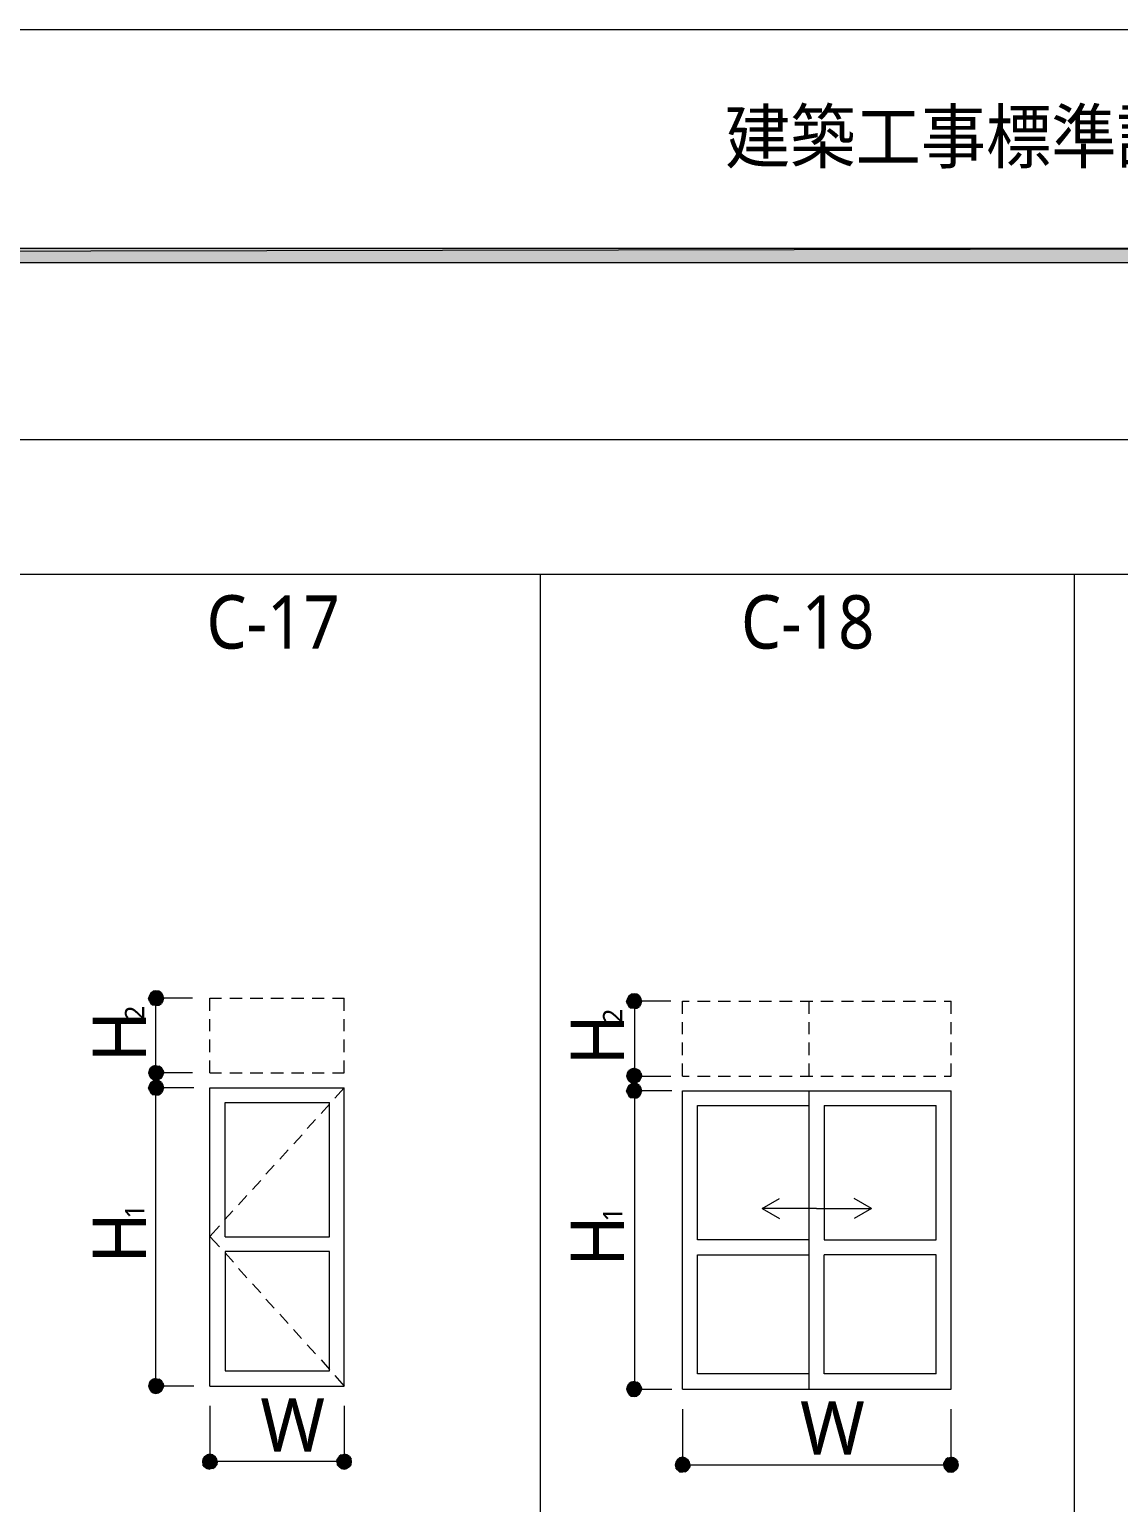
# Model space of a CAD drawing. Header units: millimetres. Extents: x 0 to 420, y 0 to 297.
# Drawn here: x 314.2 to 367.2, y 225.3 to 297 of the extents above; entities that cross this region are included whole.
import ezdxf
from ezdxf.enums import TextEntityAlignment as Align

# ---------------------------------------------------------------- set-up
doc = ezdxf.new("R2010")
doc.units = ezdxf.units.MM
doc.styles.add('kst32b', font='NotoSansJP-Variable.ttf')

msp = doc.modelspace()

# ---------------------------------------------------------------- hatches: boundary and pattern name
h = msp.add_hatch(color=7)
h.paths.add_polyline_path([(394.166, 285.623), (394.166, 286.321), (26.183, 285.623), (394.166, 285.623)])
h.paths.add_polyline_path([(394.166, 286.321), (26.183, 285.623), (26.183, 286.321), (394.166, 286.321)])
h = msp.add_hatch(color=7)
h.paths.add_polyline_path([(319.998, 249.936), (319.955, 249.809), (320.315, 249.809), (319.998, 249.936)])
h.paths.add_polyline_path([(319.955, 249.809), (320.315, 249.809), (319.998, 249.661), (319.955, 249.809)])
h.paths.add_polyline_path([(320.315, 249.809), (319.998, 249.661), (320.061, 249.555), (320.315, 249.809)])
h = msp.add_hatch(color=7)
h.paths.add_polyline_path([(320.315, 250.169), (320.188, 250.148), (320.315, 249.809), (320.315, 250.169)])
h.paths.add_polyline_path([(320.188, 250.148), (320.315, 249.809), (320.061, 250.063), (320.188, 250.148)])
h.paths.add_polyline_path([(320.315, 249.809), (320.061, 250.063), (319.998, 249.936), (320.315, 249.809)])
h = msp.add_hatch(color=7)
h.paths.add_polyline_path([(320.061, 249.555), (320.188, 249.47), (320.315, 249.809), (320.061, 249.555)])
h.paths.add_polyline_path([(320.188, 249.47), (320.315, 249.809), (320.315, 249.449), (320.188, 249.47)])
h.paths.add_polyline_path([(320.315, 249.809), (320.315, 249.449), (320.463, 249.47), (320.315, 249.809)])
for points in [[(320.463, 250.148), (320.315, 250.169), (320.315, 249.809), (320.463, 250.148)], [(343.726, 249.999), (343.598, 250.021), (343.598, 249.661), (343.726, 249.999)], [(320.188, 245.851), (320.315, 245.808), (320.315, 246.168), (320.188, 245.851)], [(343.45, 245.703), (343.598, 245.66), (343.598, 246.02), (343.45, 245.703)], [(320.463, 245.787), (320.315, 245.808), (320.315, 245.449), (320.463, 245.787)], [(343.726, 245.639), (343.598, 245.66), (343.598, 245.3), (343.726, 245.639)], [(320.188, 230.59), (320.315, 230.568), (320.315, 230.928), (320.188, 230.59)], [(343.45, 230.441), (343.598, 230.42), (343.598, 230.78), (343.45, 230.441)], [(322.601, 227.372), (322.58, 227.245), (322.94, 227.245), (322.601, 227.372)], [(329.819, 227.097), (329.84, 227.245), (329.48, 227.245), (329.819, 227.097)], [(345.609, 227.224), (345.588, 227.097), (345.948, 227.097), (345.609, 227.224)], [(359.346, 226.949), (359.368, 227.097), (359.008, 227.097), (359.346, 226.949)]]:
    msp.add_hatch(color=7).paths.add_polyline_path(points)
h = msp.add_hatch(color=7)
h.paths.add_polyline_path([(320.696, 249.809), (320.654, 249.936), (320.315, 249.809), (320.696, 249.809)])
h.paths.add_polyline_path([(320.654, 249.936), (320.315, 249.809), (320.59, 250.063), (320.654, 249.936)])
h.paths.add_polyline_path([(320.315, 249.809), (320.59, 250.063), (320.463, 250.148), (320.315, 249.809)])
h = msp.add_hatch(color=7)
h.paths.add_polyline_path([(320.463, 249.47), (320.59, 249.555), (320.315, 249.809), (320.463, 249.47)])
h.paths.add_polyline_path([(320.59, 249.555), (320.315, 249.809), (320.654, 249.661), (320.59, 249.555)])
h.paths.add_polyline_path([(320.315, 249.809), (320.654, 249.661), (320.696, 249.809), (320.315, 249.809)])
h = msp.add_hatch(color=7)
h.paths.add_polyline_path([(343.26, 249.788), (343.218, 249.661), (343.598, 249.661), (343.26, 249.788)])
h.paths.add_polyline_path([(343.218, 249.661), (343.598, 249.661), (343.26, 249.513), (343.218, 249.661)])
h.paths.add_polyline_path([(343.598, 249.661), (343.26, 249.513), (343.323, 249.407), (343.598, 249.661)])
h = msp.add_hatch(color=7)
h.paths.add_polyline_path([(343.598, 250.021), (343.45, 249.999), (343.598, 249.661), (343.598, 250.021)])
h.paths.add_polyline_path([(343.45, 249.999), (343.598, 249.661), (343.323, 249.915), (343.45, 249.999)])
h.paths.add_polyline_path([(343.598, 249.661), (343.323, 249.915), (343.26, 249.788), (343.598, 249.661)])
h = msp.add_hatch(color=7)
h.paths.add_polyline_path([(343.323, 249.407), (343.45, 249.322), (343.598, 249.661), (343.323, 249.407)])
h.paths.add_polyline_path([(343.45, 249.322), (343.598, 249.661), (343.598, 249.301), (343.45, 249.322)])
h.paths.add_polyline_path([(343.598, 249.661), (343.598, 249.301), (343.726, 249.322), (343.598, 249.661)])
h = msp.add_hatch(color=7)
h.paths.add_polyline_path([(343.958, 249.661), (343.916, 249.788), (343.598, 249.661), (343.958, 249.661)])
h.paths.add_polyline_path([(343.916, 249.788), (343.598, 249.661), (343.853, 249.915), (343.916, 249.788)])
h.paths.add_polyline_path([(343.598, 249.661), (343.853, 249.915), (343.726, 249.999), (343.598, 249.661)])
h = msp.add_hatch(color=7)
h.paths.add_polyline_path([(343.726, 249.322), (343.853, 249.407), (343.598, 249.661), (343.726, 249.322)])
h.paths.add_polyline_path([(343.853, 249.407), (343.598, 249.661), (343.916, 249.513), (343.853, 249.407)])
h.paths.add_polyline_path([(343.598, 249.661), (343.916, 249.513), (343.958, 249.661), (343.598, 249.661)])
h = msp.add_hatch(color=7)
h.paths.add_polyline_path([(320.188, 246.507), (320.061, 246.422), (320.315, 246.168), (320.188, 246.507)])
h.paths.add_polyline_path([(320.061, 246.422), (320.315, 246.168), (319.998, 246.316), (320.061, 246.422)])
h.paths.add_polyline_path([(320.315, 246.168), (319.998, 246.316), (319.955, 246.168), (320.315, 246.168)])
h = msp.add_hatch(color=7)
h.paths.add_polyline_path([(319.955, 246.168), (319.998, 246.041), (320.315, 246.168), (319.955, 246.168)])
h.paths.add_polyline_path([(319.998, 246.041), (320.315, 246.168), (320.061, 245.914), (319.998, 246.041)])
h.paths.add_polyline_path([(320.315, 246.168), (320.061, 245.914), (320.188, 245.851), (320.315, 246.168)])
h = msp.add_hatch(color=7)
h.paths.add_polyline_path([(320.59, 246.422), (320.463, 246.507), (320.315, 246.168), (320.59, 246.422)])
h.paths.add_polyline_path([(320.463, 246.507), (320.315, 246.168), (320.315, 246.528), (320.463, 246.507)])
h.paths.add_polyline_path([(320.315, 246.168), (320.315, 246.528), (320.188, 246.507), (320.315, 246.168)])
h = msp.add_hatch(color=7)
h.paths.add_polyline_path([(320.654, 246.041), (320.696, 246.168), (320.315, 246.168), (320.654, 246.041)])
h.paths.add_polyline_path([(320.696, 246.168), (320.315, 246.168), (320.654, 246.316), (320.696, 246.168)])
h.paths.add_polyline_path([(320.315, 246.168), (320.654, 246.316), (320.59, 246.422), (320.315, 246.168)])
h = msp.add_hatch(color=7)
h.paths.add_polyline_path([(320.315, 245.808), (320.463, 245.851), (320.315, 246.168), (320.315, 245.808)])
h.paths.add_polyline_path([(320.463, 245.851), (320.315, 246.168), (320.59, 245.914), (320.463, 245.851)])
h.paths.add_polyline_path([(320.315, 246.168), (320.59, 245.914), (320.654, 246.041), (320.315, 246.168)])
h = msp.add_hatch(color=7)
h.paths.add_polyline_path([(343.45, 246.359), (343.323, 246.295), (343.598, 246.02), (343.45, 246.359)])
h.paths.add_polyline_path([(343.323, 246.295), (343.598, 246.02), (343.26, 246.168), (343.323, 246.295)])
h.paths.add_polyline_path([(343.598, 246.02), (343.26, 246.168), (343.218, 246.02), (343.598, 246.02)])
h = msp.add_hatch(color=7)
h.paths.add_polyline_path([(343.218, 246.02), (343.26, 245.893), (343.598, 246.02), (343.218, 246.02)])
h.paths.add_polyline_path([(343.26, 245.893), (343.598, 246.02), (343.323, 245.766), (343.26, 245.893)])
h.paths.add_polyline_path([(343.598, 246.02), (343.323, 245.766), (343.45, 245.703), (343.598, 246.02)])
h = msp.add_hatch(color=7)
h.paths.add_polyline_path([(343.853, 246.295), (343.726, 246.359), (343.598, 246.02), (343.853, 246.295)])
h.paths.add_polyline_path([(343.726, 246.359), (343.598, 246.02), (343.598, 246.401), (343.726, 246.359)])
h.paths.add_polyline_path([(343.598, 246.02), (343.598, 246.401), (343.45, 246.359), (343.598, 246.02)])
h = msp.add_hatch(color=7)
h.paths.add_polyline_path([(343.916, 245.893), (343.958, 246.02), (343.598, 246.02), (343.916, 245.893)])
h.paths.add_polyline_path([(343.958, 246.02), (343.598, 246.02), (343.916, 246.168), (343.958, 246.02)])
h.paths.add_polyline_path([(343.598, 246.02), (343.916, 246.168), (343.853, 246.295), (343.598, 246.02)])
h = msp.add_hatch(color=7)
h.paths.add_polyline_path([(343.598, 245.66), (343.726, 245.703), (343.598, 246.02), (343.598, 245.66)])
h.paths.add_polyline_path([(343.726, 245.703), (343.598, 246.02), (343.853, 245.766), (343.726, 245.703)])
h.paths.add_polyline_path([(343.598, 246.02), (343.853, 245.766), (343.916, 245.893), (343.598, 246.02)])
h = msp.add_hatch(color=7)
h.paths.add_polyline_path([(319.998, 245.597), (319.955, 245.449), (320.315, 245.449), (319.998, 245.597)])
h.paths.add_polyline_path([(319.955, 245.449), (320.315, 245.449), (319.998, 245.322), (319.955, 245.449)])
h.paths.add_polyline_path([(320.315, 245.449), (319.998, 245.322), (320.061, 245.195), (320.315, 245.449)])
h = msp.add_hatch(color=7)
h.paths.add_polyline_path([(320.315, 245.808), (320.188, 245.787), (320.315, 245.449), (320.315, 245.808)])
h.paths.add_polyline_path([(320.188, 245.787), (320.315, 245.449), (320.061, 245.703), (320.188, 245.787)])
h.paths.add_polyline_path([(320.315, 245.449), (320.061, 245.703), (319.998, 245.597), (320.315, 245.449)])
h = msp.add_hatch(color=7)
h.paths.add_polyline_path([(320.061, 245.195), (320.188, 245.11), (320.315, 245.449), (320.061, 245.195)])
h.paths.add_polyline_path([(320.188, 245.11), (320.315, 245.449), (320.315, 245.089), (320.188, 245.11)])
h.paths.add_polyline_path([(320.315, 245.449), (320.315, 245.089), (320.463, 245.11), (320.315, 245.449)])
h = msp.add_hatch(color=7)
h.paths.add_polyline_path([(320.696, 245.449), (320.654, 245.597), (320.315, 245.449), (320.696, 245.449)])
h.paths.add_polyline_path([(320.654, 245.597), (320.315, 245.449), (320.59, 245.703), (320.654, 245.597)])
h.paths.add_polyline_path([(320.315, 245.449), (320.59, 245.703), (320.463, 245.787), (320.315, 245.449)])
h = msp.add_hatch(color=7)
h.paths.add_polyline_path([(320.463, 245.11), (320.59, 245.195), (320.315, 245.449), (320.463, 245.11)])
h.paths.add_polyline_path([(320.59, 245.195), (320.315, 245.449), (320.654, 245.322), (320.59, 245.195)])
h.paths.add_polyline_path([(320.315, 245.449), (320.654, 245.322), (320.696, 245.449), (320.315, 245.449)])
h = msp.add_hatch(color=7)
h.paths.add_polyline_path([(343.26, 245.449), (343.218, 245.3), (343.598, 245.3), (343.26, 245.449)])
h.paths.add_polyline_path([(343.218, 245.3), (343.598, 245.3), (343.26, 245.173), (343.218, 245.3)])
h.paths.add_polyline_path([(343.598, 245.3), (343.26, 245.173), (343.323, 245.046), (343.598, 245.3)])
h = msp.add_hatch(color=7)
h.paths.add_polyline_path([(343.598, 245.66), (343.45, 245.639), (343.598, 245.3), (343.598, 245.66)])
h.paths.add_polyline_path([(343.45, 245.639), (343.598, 245.3), (343.323, 245.554), (343.45, 245.639)])
h.paths.add_polyline_path([(343.598, 245.3), (343.323, 245.554), (343.26, 245.449), (343.598, 245.3)])
h = msp.add_hatch(color=7)
h.paths.add_polyline_path([(343.323, 245.046), (343.45, 244.962), (343.598, 245.3), (343.323, 245.046)])
h.paths.add_polyline_path([(343.45, 244.962), (343.598, 245.3), (343.598, 244.941), (343.45, 244.962)])
h.paths.add_polyline_path([(343.598, 245.3), (343.598, 244.941), (343.726, 244.962), (343.598, 245.3)])
h = msp.add_hatch(color=7)
h.paths.add_polyline_path([(343.958, 245.3), (343.916, 245.449), (343.598, 245.3), (343.958, 245.3)])
h.paths.add_polyline_path([(343.916, 245.449), (343.598, 245.3), (343.853, 245.554), (343.916, 245.449)])
h.paths.add_polyline_path([(343.598, 245.3), (343.853, 245.554), (343.726, 245.639), (343.598, 245.3)])
h = msp.add_hatch(color=7)
h.paths.add_polyline_path([(343.726, 244.962), (343.853, 245.046), (343.598, 245.3), (343.726, 244.962)])
h.paths.add_polyline_path([(343.853, 245.046), (343.598, 245.3), (343.916, 245.173), (343.853, 245.046)])
h.paths.add_polyline_path([(343.598, 245.3), (343.916, 245.173), (343.958, 245.3), (343.598, 245.3)])
h = msp.add_hatch(color=7)
h.paths.add_polyline_path([(320.188, 231.267), (320.061, 231.182), (320.315, 230.928), (320.188, 231.267)])
h.paths.add_polyline_path([(320.061, 231.182), (320.315, 230.928), (319.998, 231.076), (320.061, 231.182)])
h.paths.add_polyline_path([(320.315, 230.928), (319.998, 231.076), (319.955, 230.928), (320.315, 230.928)])
h = msp.add_hatch(color=7)
h.paths.add_polyline_path([(319.955, 230.928), (319.998, 230.801), (320.315, 230.928), (319.955, 230.928)])
h.paths.add_polyline_path([(319.998, 230.801), (320.315, 230.928), (320.061, 230.674), (319.998, 230.801)])
h.paths.add_polyline_path([(320.315, 230.928), (320.061, 230.674), (320.188, 230.59), (320.315, 230.928)])
h = msp.add_hatch(color=7)
h.paths.add_polyline_path([(320.59, 231.182), (320.463, 231.267), (320.315, 230.928), (320.59, 231.182)])
h.paths.add_polyline_path([(320.463, 231.267), (320.315, 230.928), (320.315, 231.288), (320.463, 231.267)])
h.paths.add_polyline_path([(320.315, 230.928), (320.315, 231.288), (320.188, 231.267), (320.315, 230.928)])
h = msp.add_hatch(color=7)
h.paths.add_polyline_path([(320.654, 230.801), (320.696, 230.928), (320.315, 230.928), (320.654, 230.801)])
h.paths.add_polyline_path([(320.696, 230.928), (320.315, 230.928), (320.654, 231.076), (320.696, 230.928)])
h.paths.add_polyline_path([(320.315, 230.928), (320.654, 231.076), (320.59, 231.182), (320.315, 230.928)])
h = msp.add_hatch(color=7)
h.paths.add_polyline_path([(320.315, 230.568), (320.463, 230.59), (320.315, 230.928), (320.315, 230.568)])
h.paths.add_polyline_path([(320.463, 230.59), (320.315, 230.928), (320.59, 230.674), (320.463, 230.59)])
h.paths.add_polyline_path([(320.315, 230.928), (320.59, 230.674), (320.654, 230.801), (320.315, 230.928)])
h = msp.add_hatch(color=7)
h.paths.add_polyline_path([(343.45, 231.119), (343.323, 231.034), (343.598, 230.78), (343.45, 231.119)])
h.paths.add_polyline_path([(343.323, 231.034), (343.598, 230.78), (343.26, 230.928), (343.323, 231.034)])
h.paths.add_polyline_path([(343.598, 230.78), (343.26, 230.928), (343.218, 230.78), (343.598, 230.78)])
h = msp.add_hatch(color=7)
h.paths.add_polyline_path([(343.853, 231.034), (343.726, 231.119), (343.598, 230.78), (343.853, 231.034)])
h.paths.add_polyline_path([(343.726, 231.119), (343.598, 230.78), (343.598, 231.14), (343.726, 231.119)])
h.paths.add_polyline_path([(343.598, 230.78), (343.598, 231.14), (343.45, 231.119), (343.598, 230.78)])
h = msp.add_hatch(color=7)
h.paths.add_polyline_path([(343.916, 230.653), (343.958, 230.78), (343.598, 230.78), (343.916, 230.653)])
h.paths.add_polyline_path([(343.958, 230.78), (343.598, 230.78), (343.916, 230.928), (343.958, 230.78)])
h.paths.add_polyline_path([(343.598, 230.78), (343.916, 230.928), (343.853, 231.034), (343.598, 230.78)])
h = msp.add_hatch(color=7)
h.paths.add_polyline_path([(343.218, 230.78), (343.26, 230.653), (343.598, 230.78), (343.218, 230.78)])
h.paths.add_polyline_path([(343.26, 230.653), (343.598, 230.78), (343.323, 230.526), (343.26, 230.653)])
h.paths.add_polyline_path([(343.598, 230.78), (343.323, 230.526), (343.45, 230.441), (343.598, 230.78)])
h = msp.add_hatch(color=7)
h.paths.add_polyline_path([(343.598, 230.42), (343.726, 230.441), (343.598, 230.78), (343.598, 230.42)])
h.paths.add_polyline_path([(343.726, 230.441), (343.598, 230.78), (343.853, 230.526), (343.726, 230.441)])
h.paths.add_polyline_path([(343.598, 230.78), (343.853, 230.526), (343.916, 230.653), (343.598, 230.78)])
h = msp.add_hatch(color=7)
h.paths.add_polyline_path([(322.94, 227.605), (322.813, 227.584), (322.94, 227.245), (322.94, 227.605)])
h.paths.add_polyline_path([(322.813, 227.584), (322.94, 227.245), (322.686, 227.499), (322.813, 227.584)])
h.paths.add_polyline_path([(322.94, 227.245), (322.686, 227.499), (322.601, 227.372), (322.94, 227.245)])
h = msp.add_hatch(color=7)
h.paths.add_polyline_path([(323.279, 227.372), (323.194, 227.499), (322.94, 227.245), (323.279, 227.372)])
h.paths.add_polyline_path([(323.194, 227.499), (322.94, 227.245), (323.088, 227.584), (323.194, 227.499)])
h.paths.add_polyline_path([(322.94, 227.245), (323.088, 227.584), (322.94, 227.605), (322.94, 227.245)])
h = msp.add_hatch(color=7)
h.paths.add_polyline_path([(323.194, 226.991), (323.279, 227.097), (322.94, 227.245), (323.194, 226.991)])
h.paths.add_polyline_path([(323.279, 227.097), (322.94, 227.245), (323.3, 227.245), (323.279, 227.097)])
h.paths.add_polyline_path([(322.94, 227.245), (323.3, 227.245), (323.279, 227.372), (322.94, 227.245)])
h = msp.add_hatch(color=7)
h.paths.add_polyline_path([(329.226, 227.499), (329.142, 227.372), (329.48, 227.245), (329.226, 227.499)])
h.paths.add_polyline_path([(329.142, 227.372), (329.48, 227.245), (329.121, 227.245), (329.142, 227.372)])
h.paths.add_polyline_path([(329.48, 227.245), (329.121, 227.245), (329.142, 227.097), (329.48, 227.245)])
h = msp.add_hatch(color=7)
h.paths.add_polyline_path([(329.607, 227.584), (329.48, 227.605), (329.48, 227.245), (329.607, 227.584)])
h.paths.add_polyline_path([(329.48, 227.605), (329.48, 227.245), (329.332, 227.584), (329.48, 227.605)])
h.paths.add_polyline_path([(329.48, 227.245), (329.332, 227.584), (329.226, 227.499), (329.48, 227.245)])
h = msp.add_hatch(color=7)
h.paths.add_polyline_path([(329.84, 227.245), (329.819, 227.372), (329.48, 227.245), (329.84, 227.245)])
h.paths.add_polyline_path([(329.819, 227.372), (329.48, 227.245), (329.734, 227.499), (329.819, 227.372)])
h.paths.add_polyline_path([(329.48, 227.245), (329.734, 227.499), (329.607, 227.584), (329.48, 227.245)])
h = msp.add_hatch(color=7)
h.paths.add_polyline_path([(345.948, 227.457), (345.8, 227.436), (345.948, 227.097), (345.948, 227.457)])
h.paths.add_polyline_path([(345.8, 227.436), (345.948, 227.097), (345.694, 227.351), (345.8, 227.436)])
h.paths.add_polyline_path([(345.948, 227.097), (345.694, 227.351), (345.609, 227.224), (345.948, 227.097)])
h = msp.add_hatch(color=7)
h.paths.add_polyline_path([(346.287, 227.224), (346.202, 227.351), (345.948, 227.097), (346.287, 227.224)])
h.paths.add_polyline_path([(346.202, 227.351), (345.948, 227.097), (346.075, 227.436), (346.202, 227.351)])
h.paths.add_polyline_path([(345.948, 227.097), (346.075, 227.436), (345.948, 227.457), (345.948, 227.097)])
h = msp.add_hatch(color=7)
h.paths.add_polyline_path([(358.754, 227.351), (358.669, 227.224), (359.008, 227.097), (358.754, 227.351)])
h.paths.add_polyline_path([(358.669, 227.224), (359.008, 227.097), (358.648, 227.097), (358.669, 227.224)])
h.paths.add_polyline_path([(359.008, 227.097), (358.648, 227.097), (358.669, 226.949), (359.008, 227.097)])
h = msp.add_hatch(color=7)
h.paths.add_polyline_path([(359.135, 227.436), (359.008, 227.457), (359.008, 227.097), (359.135, 227.436)])
h.paths.add_polyline_path([(359.008, 227.457), (359.008, 227.097), (358.86, 227.436), (359.008, 227.457)])
h.paths.add_polyline_path([(359.008, 227.097), (358.86, 227.436), (358.754, 227.351), (359.008, 227.097)])
h = msp.add_hatch(color=7)
h.paths.add_polyline_path([(359.368, 227.097), (359.346, 227.224), (359.008, 227.097), (359.368, 227.097)])
h.paths.add_polyline_path([(359.346, 227.224), (359.008, 227.097), (359.262, 227.351), (359.346, 227.224)])
h.paths.add_polyline_path([(359.008, 227.097), (359.262, 227.351), (359.135, 227.436), (359.008, 227.097)])
h = msp.add_hatch(color=7)
h.paths.add_polyline_path([(322.58, 227.245), (322.601, 227.097), (322.94, 227.245), (322.58, 227.245)])
h.paths.add_polyline_path([(322.601, 227.097), (322.94, 227.245), (322.686, 226.991), (322.601, 227.097)])
h.paths.add_polyline_path([(322.94, 227.245), (322.686, 226.991), (322.813, 226.907), (322.94, 227.245)])
h = msp.add_hatch(color=7)
h.paths.add_polyline_path([(322.813, 226.907), (322.94, 226.886), (322.94, 227.245), (322.813, 226.907)])
h.paths.add_polyline_path([(322.94, 226.886), (322.94, 227.245), (323.088, 226.907), (322.94, 226.886)])
h.paths.add_polyline_path([(322.94, 227.245), (323.088, 226.907), (323.194, 226.991), (322.94, 227.245)])
h = msp.add_hatch(color=7)
h.paths.add_polyline_path([(329.142, 227.097), (329.226, 226.991), (329.48, 227.245), (329.142, 227.097)])
h.paths.add_polyline_path([(329.226, 226.991), (329.48, 227.245), (329.332, 226.907), (329.226, 226.991)])
h.paths.add_polyline_path([(329.48, 227.245), (329.332, 226.907), (329.48, 226.886), (329.48, 227.245)])
h = msp.add_hatch(color=7)
h.paths.add_polyline_path([(329.48, 226.886), (329.607, 226.907), (329.48, 227.245), (329.48, 226.886)])
h.paths.add_polyline_path([(329.607, 226.907), (329.48, 227.245), (329.734, 226.991), (329.607, 226.907)])
h.paths.add_polyline_path([(329.48, 227.245), (329.734, 226.991), (329.819, 227.097), (329.48, 227.245)])
h = msp.add_hatch(color=7)
h.paths.add_polyline_path([(345.588, 227.097), (345.609, 226.949), (345.948, 227.097), (345.588, 227.097)])
h.paths.add_polyline_path([(345.609, 226.949), (345.948, 227.097), (345.694, 226.843), (345.609, 226.949)])
h.paths.add_polyline_path([(345.948, 227.097), (345.694, 226.843), (345.8, 226.758), (345.948, 227.097)])
h = msp.add_hatch(color=7)
h.paths.add_polyline_path([(345.8, 226.758), (345.948, 226.737), (345.948, 227.097), (345.8, 226.758)])
h.paths.add_polyline_path([(345.948, 226.737), (345.948, 227.097), (346.075, 226.758), (345.948, 226.737)])
h.paths.add_polyline_path([(345.948, 227.097), (346.075, 226.758), (346.202, 226.843), (345.948, 227.097)])
h = msp.add_hatch(color=7)
h.paths.add_polyline_path([(346.202, 226.843), (346.287, 226.949), (345.948, 227.097), (346.202, 226.843)])
h.paths.add_polyline_path([(346.287, 226.949), (345.948, 227.097), (346.308, 227.097), (346.287, 226.949)])
h.paths.add_polyline_path([(345.948, 227.097), (346.308, 227.097), (346.287, 227.224), (345.948, 227.097)])
h = msp.add_hatch(color=7)
h.paths.add_polyline_path([(358.669, 226.949), (358.754, 226.843), (359.008, 227.097), (358.669, 226.949)])
h.paths.add_polyline_path([(358.754, 226.843), (359.008, 227.097), (358.86, 226.758), (358.754, 226.843)])
h.paths.add_polyline_path([(359.008, 227.097), (358.86, 226.758), (359.008, 226.737), (359.008, 227.097)])
h = msp.add_hatch(color=7)
h.paths.add_polyline_path([(359.008, 226.737), (359.135, 226.758), (359.008, 227.097), (359.008, 226.737)])
h.paths.add_polyline_path([(359.135, 226.758), (359.008, 227.097), (359.262, 226.843), (359.135, 226.758)])
h.paths.add_polyline_path([(359.008, 227.097), (359.262, 226.843), (359.346, 226.949), (359.008, 227.097)])

# ---------------------------------------------------------------- linework, layer by layer
at = {"lineweight": 13}
for points in [[(0.191, 0), (0.191, 296.968), (420.158, 296.968), (420.158, 0)], [(328.761, 231.669), (328.761, 237.469), (323.681, 237.469), (323.681, 231.669)]]:
    msp.add_lwpolyline(points, close=True, dxfattribs=at)
at = {"lineweight": 0}
for points in [[(394.166, 285.623), (394.166, 286.321), (26.183, 285.623)], [(394.166, 286.321), (26.183, 285.623), (26.183, 286.321)], [(319.998, 249.936), (319.955, 249.809), (320.315, 249.809)], [(319.955, 249.809), (320.315, 249.809), (319.998, 249.661)], [(320.315, 249.809), (320.061, 250.063), (319.998, 249.936)], [(320.315, 249.809), (319.998, 249.661), (320.061, 249.555)], [(320.188, 250.148), (320.315, 249.809), (320.061, 250.063)], [(320.061, 249.555), (320.188, 249.47), (320.315, 249.809)], [(320.315, 250.169), (320.188, 250.148), (320.315, 249.809)], [(320.188, 249.47), (320.315, 249.809), (320.315, 249.449)], [(320.463, 250.148), (320.315, 250.169), (320.315, 249.809)], [(320.315, 249.809), (320.59, 250.063), (320.463, 250.148)], [(320.654, 249.936), (320.315, 249.809), (320.59, 250.063)], [(320.696, 249.809), (320.654, 249.936), (320.315, 249.809)], [(320.315, 249.809), (320.315, 249.449), (320.463, 249.47)], [(320.463, 249.47), (320.59, 249.555), (320.315, 249.809)], [(320.59, 249.555), (320.315, 249.809), (320.654, 249.661)], [(320.315, 249.809), (320.654, 249.661), (320.696, 249.809)], [(343.26, 249.788), (343.218, 249.661), (343.598, 249.661)], [(343.218, 249.661), (343.598, 249.661), (343.26, 249.513)], [(343.598, 249.661), (343.323, 249.915), (343.26, 249.788)], [(343.598, 249.661), (343.26, 249.513), (343.323, 249.407)], [(343.45, 249.999), (343.598, 249.661), (343.323, 249.915)], [(343.323, 249.407), (343.45, 249.322), (343.598, 249.661)], [(343.598, 250.021), (343.45, 249.999), (343.598, 249.661)], [(343.45, 249.322), (343.598, 249.661), (343.598, 249.301)], [(343.726, 249.999), (343.598, 250.021), (343.598, 249.661)], [(343.598, 249.661), (343.853, 249.915), (343.726, 249.999)], [(343.916, 249.788), (343.598, 249.661), (343.853, 249.915)], [(343.958, 249.661), (343.916, 249.788), (343.598, 249.661)], [(343.598, 249.661), (343.598, 249.301), (343.726, 249.322)], [(343.726, 249.322), (343.853, 249.407), (343.598, 249.661)], [(343.853, 249.407), (343.598, 249.661), (343.916, 249.513)], [(343.598, 249.661), (343.916, 249.513), (343.958, 249.661)], [(320.315, 246.168), (319.998, 246.316), (319.955, 246.168)], [(319.955, 246.168), (319.998, 246.041), (320.315, 246.168)], [(320.061, 246.422), (320.315, 246.168), (319.998, 246.316)], [(319.998, 246.041), (320.315, 246.168), (320.061, 245.914)], [(320.188, 246.507), (320.061, 246.422), (320.315, 246.168)], [(320.315, 246.168), (320.061, 245.914), (320.188, 245.851)], [(320.315, 246.168), (320.315, 246.528), (320.188, 246.507)], [(320.188, 245.851), (320.315, 245.808), (320.315, 246.168)], [(320.463, 246.507), (320.315, 246.168), (320.315, 246.528)], [(320.59, 246.422), (320.463, 246.507), (320.315, 246.168)], [(320.315, 246.168), (320.654, 246.316), (320.59, 246.422)], [(320.696, 246.168), (320.315, 246.168), (320.654, 246.316)], [(320.315, 245.808), (320.463, 245.851), (320.315, 246.168)], [(320.463, 245.851), (320.315, 246.168), (320.59, 245.914)], [(320.315, 246.168), (320.59, 245.914), (320.654, 246.041)], [(320.654, 246.041), (320.696, 246.168), (320.315, 246.168)], [(343.598, 246.02), (343.26, 246.168), (343.218, 246.02)], [(343.218, 246.02), (343.26, 245.893), (343.598, 246.02)], [(343.323, 246.295), (343.598, 246.02), (343.26, 246.168)], [(343.26, 245.893), (343.598, 246.02), (343.323, 245.766)], [(343.45, 246.359), (343.323, 246.295), (343.598, 246.02)], [(343.598, 246.02), (343.323, 245.766), (343.45, 245.703)], [(343.598, 246.02), (343.598, 246.401), (343.45, 246.359)], [(343.45, 245.703), (343.598, 245.66), (343.598, 246.02)], [(343.726, 246.359), (343.598, 246.02), (343.598, 246.401)], [(343.853, 246.295), (343.726, 246.359), (343.598, 246.02)], [(343.598, 246.02), (343.916, 246.168), (343.853, 246.295)], [(343.958, 246.02), (343.598, 246.02), (343.916, 246.168)], [(343.598, 245.66), (343.726, 245.703), (343.598, 246.02)], [(343.726, 245.703), (343.598, 246.02), (343.853, 245.766)], [(343.598, 246.02), (343.853, 245.766), (343.916, 245.893)], [(343.916, 245.893), (343.958, 246.02), (343.598, 246.02)], [(319.998, 245.597), (319.955, 245.449), (320.315, 245.449)], [(319.955, 245.449), (320.315, 245.449), (319.998, 245.322)], [(320.315, 245.449), (320.061, 245.703), (319.998, 245.597)], [(320.315, 245.449), (319.998, 245.322), (320.061, 245.195)], [(320.188, 245.787), (320.315, 245.449), (320.061, 245.703)], [(320.061, 245.195), (320.188, 245.11), (320.315, 245.449)], [(320.315, 245.808), (320.188, 245.787), (320.315, 245.449)], [(320.188, 245.11), (320.315, 245.449), (320.315, 245.089)], [(320.463, 245.787), (320.315, 245.808), (320.315, 245.449)], [(320.315, 245.449), (320.59, 245.703), (320.463, 245.787)], [(320.654, 245.597), (320.315, 245.449), (320.59, 245.703)], [(320.696, 245.449), (320.654, 245.597), (320.315, 245.449)], [(320.315, 245.449), (320.315, 245.089), (320.463, 245.11)], [(320.463, 245.11), (320.59, 245.195), (320.315, 245.449)], [(320.59, 245.195), (320.315, 245.449), (320.654, 245.322)], [(320.315, 245.449), (320.654, 245.322), (320.696, 245.449)], [(343.26, 245.449), (343.218, 245.3), (343.598, 245.3)], [(343.218, 245.3), (343.598, 245.3), (343.26, 245.173)], [(343.598, 245.3), (343.323, 245.554), (343.26, 245.449)], [(343.598, 245.3), (343.26, 245.173), (343.323, 245.046)], [(343.45, 245.639), (343.598, 245.3), (343.323, 245.554)], [(343.323, 245.046), (343.45, 244.962), (343.598, 245.3)], [(343.598, 245.66), (343.45, 245.639), (343.598, 245.3)], [(343.45, 244.962), (343.598, 245.3), (343.598, 244.941)], [(343.726, 245.639), (343.598, 245.66), (343.598, 245.3)], [(343.598, 245.3), (343.853, 245.554), (343.726, 245.639)], [(343.916, 245.449), (343.598, 245.3), (343.853, 245.554)], [(343.958, 245.3), (343.916, 245.449), (343.598, 245.3)], [(343.598, 245.3), (343.598, 244.941), (343.726, 244.962)], [(343.726, 244.962), (343.853, 245.046), (343.598, 245.3)], [(343.853, 245.046), (343.598, 245.3), (343.916, 245.173)], [(343.598, 245.3), (343.916, 245.173), (343.958, 245.3)], [(320.315, 230.928), (319.998, 231.076), (319.955, 230.928)], [(319.955, 230.928), (319.998, 230.801), (320.315, 230.928)], [(320.061, 231.182), (320.315, 230.928), (319.998, 231.076)], [(319.998, 230.801), (320.315, 230.928), (320.061, 230.674)], [(320.188, 231.267), (320.061, 231.182), (320.315, 230.928)], [(320.315, 230.928), (320.061, 230.674), (320.188, 230.59)], [(320.315, 230.928), (320.315, 231.288), (320.188, 231.267)], [(320.188, 230.59), (320.315, 230.568), (320.315, 230.928)], [(320.463, 231.267), (320.315, 230.928), (320.315, 231.288)], [(320.59, 231.182), (320.463, 231.267), (320.315, 230.928)], [(320.315, 230.928), (320.654, 231.076), (320.59, 231.182)], [(320.696, 230.928), (320.315, 230.928), (320.654, 231.076)], [(320.315, 230.568), (320.463, 230.59), (320.315, 230.928)], [(320.463, 230.59), (320.315, 230.928), (320.59, 230.674)], [(320.315, 230.928), (320.59, 230.674), (320.654, 230.801)], [(320.654, 230.801), (320.696, 230.928), (320.315, 230.928)], [(343.598, 230.78), (343.26, 230.928), (343.218, 230.78)], [(343.323, 231.034), (343.598, 230.78), (343.26, 230.928)], [(343.45, 231.119), (343.323, 231.034), (343.598, 230.78)], [(343.598, 230.78), (343.598, 231.14), (343.45, 231.119)], [(343.726, 231.119), (343.598, 230.78), (343.598, 231.14)], [(343.853, 231.034), (343.726, 231.119), (343.598, 230.78)], [(343.598, 230.78), (343.916, 230.928), (343.853, 231.034)], [(343.958, 230.78), (343.598, 230.78), (343.916, 230.928)], [(343.218, 230.78), (343.26, 230.653), (343.598, 230.78)], [(343.26, 230.653), (343.598, 230.78), (343.323, 230.526)], [(343.598, 230.78), (343.323, 230.526), (343.45, 230.441)], [(343.45, 230.441), (343.598, 230.42), (343.598, 230.78)], [(343.598, 230.42), (343.726, 230.441), (343.598, 230.78)], [(343.726, 230.441), (343.598, 230.78), (343.853, 230.526)], [(343.598, 230.78), (343.853, 230.526), (343.916, 230.653)], [(343.916, 230.653), (343.958, 230.78), (343.598, 230.78)], [(322.601, 227.372), (322.58, 227.245), (322.94, 227.245)], [(322.94, 227.245), (322.686, 227.499), (322.601, 227.372)], [(322.813, 227.584), (322.94, 227.245), (322.686, 227.499)], [(322.94, 227.605), (322.813, 227.584), (322.94, 227.245)], [(322.94, 227.245), (323.088, 227.584), (322.94, 227.605)], [(323.194, 227.499), (322.94, 227.245), (323.088, 227.584)], [(323.279, 227.372), (323.194, 227.499), (322.94, 227.245)], [(322.94, 227.245), (323.3, 227.245), (323.279, 227.372)], [(329.142, 227.372), (329.48, 227.245), (329.121, 227.245)], [(329.226, 227.499), (329.142, 227.372), (329.48, 227.245)], [(329.48, 227.245), (329.332, 227.584), (329.226, 227.499)], [(329.48, 227.605), (329.48, 227.245), (329.332, 227.584)], [(329.607, 227.584), (329.48, 227.605), (329.48, 227.245)], [(329.48, 227.245), (329.734, 227.499), (329.607, 227.584)], [(329.819, 227.372), (329.48, 227.245), (329.734, 227.499)], [(329.84, 227.245), (329.819, 227.372), (329.48, 227.245)], [(345.948, 227.097), (345.694, 227.351), (345.609, 227.224)], [(345.8, 227.436), (345.948, 227.097), (345.694, 227.351)], [(345.948, 227.457), (345.8, 227.436), (345.948, 227.097)], [(345.948, 227.097), (346.075, 227.436), (345.948, 227.457)], [(346.202, 227.351), (345.948, 227.097), (346.075, 227.436)], [(346.287, 227.224), (346.202, 227.351), (345.948, 227.097)], [(358.754, 227.351), (358.669, 227.224), (359.008, 227.097)], [(359.008, 227.097), (358.86, 227.436), (358.754, 227.351)], [(359.008, 227.457), (359.008, 227.097), (358.86, 227.436)], [(359.135, 227.436), (359.008, 227.457), (359.008, 227.097)], [(359.008, 227.097), (359.262, 227.351), (359.135, 227.436)], [(359.346, 227.224), (359.008, 227.097), (359.262, 227.351)], [(322.58, 227.245), (322.601, 227.097), (322.94, 227.245)], [(322.601, 227.097), (322.94, 227.245), (322.686, 226.991)], [(322.94, 227.245), (322.686, 226.991), (322.813, 226.907)], [(322.813, 226.907), (322.94, 226.886), (322.94, 227.245)], [(322.94, 226.886), (322.94, 227.245), (323.088, 226.907)], [(322.94, 227.245), (323.088, 226.907), (323.194, 226.991)], [(323.194, 226.991), (323.279, 227.097), (322.94, 227.245)], [(323.279, 227.097), (322.94, 227.245), (323.3, 227.245)], [(329.48, 227.245), (329.121, 227.245), (329.142, 227.097)], [(329.142, 227.097), (329.226, 226.991), (329.48, 227.245)], [(329.226, 226.991), (329.48, 227.245), (329.332, 226.907)], [(329.48, 227.245), (329.332, 226.907), (329.48, 226.886)], [(329.48, 226.886), (329.607, 226.907), (329.48, 227.245)], [(329.607, 226.907), (329.48, 227.245), (329.734, 226.991)], [(329.48, 227.245), (329.734, 226.991), (329.819, 227.097)], [(329.819, 227.097), (329.84, 227.245), (329.48, 227.245)], [(345.609, 227.224), (345.588, 227.097), (345.948, 227.097)], [(345.588, 227.097), (345.609, 226.949), (345.948, 227.097)], [(345.609, 226.949), (345.948, 227.097), (345.694, 226.843)], [(345.948, 227.097), (345.694, 226.843), (345.8, 226.758)], [(345.8, 226.758), (345.948, 226.737), (345.948, 227.097)], [(345.948, 227.097), (346.308, 227.097), (346.287, 227.224)], [(345.948, 226.737), (345.948, 227.097), (346.075, 226.758)], [(345.948, 227.097), (346.075, 226.758), (346.202, 226.843)], [(346.202, 226.843), (346.287, 226.949), (345.948, 227.097)], [(346.287, 226.949), (345.948, 227.097), (346.308, 227.097)], [(358.669, 227.224), (359.008, 227.097), (358.648, 227.097)], [(359.008, 227.097), (358.648, 227.097), (358.669, 226.949)], [(358.669, 226.949), (358.754, 226.843), (359.008, 227.097)], [(358.754, 226.843), (359.008, 227.097), (358.86, 226.758)], [(359.008, 227.097), (358.86, 226.758), (359.008, 226.737)], [(359.368, 227.097), (359.346, 227.224), (359.008, 227.097)], [(359.008, 226.737), (359.135, 226.758), (359.008, 227.097)], [(359.135, 226.758), (359.008, 227.097), (359.262, 226.843)], [(359.008, 227.097), (359.262, 226.843), (359.346, 226.949)], [(359.346, 226.949), (359.368, 227.097), (359.008, 227.097)]]:
    msp.add_lwpolyline(points, close=True, dxfattribs=at)
at = {"lineweight": 13}
for points in [[(394.166, 276.987), (26.183, 276.987)], [(215.18, 270.446), (394.166, 270.446)], [(339.027, 160.613), (339.027, 270.446)], [(365.019, 160.613), (365.019, 270.446)], [(322.093, 249.809), (320.315, 249.809)], [(322.093, 246.168), (320.315, 246.168), (320.315, 249.809)], [(322.94, 249.195), (322.94, 249.809), (323.511, 249.809)], [(323.913, 249.809), (324.506, 249.809)], [(324.908, 249.809), (325.522, 249.809)], [(325.903, 249.809), (326.517, 249.809)], [(326.919, 249.809), (327.512, 249.809)], [(327.914, 249.809), (328.507, 249.809)], [(328.909, 249.809), (329.48, 249.809)], [(329.48, 249.195), (329.48, 249.809)], [(345.377, 249.661), (343.598, 249.661), (343.598, 246.02), (345.377, 246.02)], [(345.948, 249.047), (345.948, 249.661), (346.266, 249.661)], [(346.668, 249.661), (347.281, 249.661)], [(347.684, 249.661), (348.276, 249.661)], [(348.679, 249.661), (349.271, 249.661)], [(349.673, 249.661), (350.266, 249.661)], [(350.668, 249.661), (351.282, 249.661)], [(351.663, 249.661), (352.277, 249.661)], [(352.107, 249.047), (352.107, 249.661)], [(352.679, 249.661), (353.272, 249.661)], [(353.674, 249.661), (354.266, 249.661)], [(354.669, 249.661), (355.282, 249.661)], [(355.663, 249.661), (356.277, 249.661)], [(356.679, 249.661), (357.272, 249.661)], [(357.674, 249.661), (358.267, 249.661)], [(358.669, 249.661), (359.008, 249.661)], [(359.008, 249.047), (359.008, 249.661)], [(322.94, 248.2), (322.94, 248.793)], [(329.48, 248.2), (329.48, 248.793)], [(345.948, 248.052), (345.948, 248.645)], [(352.107, 248.052), (352.107, 248.645)], [(359.008, 248.052), (359.008, 248.645)], [(322.94, 247.184), (322.94, 247.798)], [(329.48, 247.184), (329.48, 247.798)], [(345.948, 247.036), (345.948, 247.65)], [(352.107, 247.036), (352.107, 247.65)], [(359.008, 247.036), (359.008, 247.65)], [(322.94, 246.168), (322.94, 246.782)], [(329.48, 246.168), (329.48, 246.782)], [(322.94, 246.168), (323.511, 246.168)], [(323.913, 246.168), (324.506, 246.168)], [(324.908, 246.168), (325.522, 246.168)], [(325.903, 246.168), (326.517, 246.168)], [(326.919, 246.168), (327.512, 246.168)], [(327.914, 246.168), (328.507, 246.168)], [(328.909, 246.168), (329.48, 246.168)], [(345.948, 246.02), (345.948, 246.634)], [(345.948, 246.02), (346.266, 246.02)], [(346.668, 246.02), (347.281, 246.02)], [(347.684, 246.02), (348.276, 246.02)], [(348.679, 246.02), (349.271, 246.02)], [(349.673, 246.02), (350.266, 246.02)], [(350.668, 246.02), (351.282, 246.02)], [(351.663, 246.02), (352.277, 246.02)], [(352.107, 246.02), (352.107, 246.634)], [(352.679, 246.02), (353.272, 246.02)], [(353.674, 246.02), (354.266, 246.02)], [(354.669, 246.02), (355.282, 246.02)], [(355.663, 246.02), (356.277, 246.02)], [(356.679, 246.02), (357.272, 246.02)], [(357.674, 246.02), (358.267, 246.02)], [(358.669, 246.02), (359.008, 246.02)], [(359.008, 246.02), (359.008, 246.634)], [(322.157, 245.449), (320.315, 245.449)], [(322.157, 230.928), (320.315, 230.928), (320.315, 245.449)], [(322.94, 245.449), (329.48, 245.449)], [(322.94, 230.928), (322.94, 245.449)], [(329.48, 245.449), (329.015, 244.941)], [(329.48, 230.928), (329.48, 245.449)], [(345.419, 245.3), (343.598, 245.3), (343.598, 230.78), (345.419, 230.78)], [(345.948, 245.3), (359.008, 245.3)], [(345.948, 230.78), (345.948, 245.3)], [(352.107, 230.78), (352.107, 245.3)], [(359.008, 230.78), (359.008, 245.3)], [(323.681, 238.188), (323.681, 244.729), (328.761, 244.729)], [(328.761, 244.644), (328.359, 244.2)], [(328.761, 238.188), (328.761, 244.729)], [(346.668, 244.581), (352.107, 244.581)], [(352.107, 238.04), (346.668, 238.04), (346.668, 244.581)], [(352.827, 244.581), (352.827, 238.04), (358.288, 238.04), (358.288, 244.581)], [(352.827, 244.581), (358.288, 244.581)], [(328.083, 243.904), (327.681, 243.459)], [(327.427, 243.163), (327.025, 242.718)], [(326.75, 242.422), (326.348, 241.977)], [(326.073, 241.681), (325.67, 241.237)], [(325.416, 240.94), (325.014, 240.496)], [(324.739, 240.199), (324.337, 239.755)], [(349.821, 239.564), (350.668, 240.051)], [(352.467, 239.564), (349.821, 239.564), (350.668, 239.078)], [(352.467, 239.564), (355.134, 239.564), (354.288, 239.078)], [(355.134, 239.564), (354.288, 240.051)], [(324.062, 239.458), (323.659, 239.014)], [(323.405, 238.718), (322.94, 238.21), (323.405, 237.702)], [(323.681, 238.188), (328.761, 238.188)], [(323.681, 237.405), (324.083, 236.961)], [(352.107, 231.521), (346.668, 231.521), (346.668, 237.321), (352.107, 237.321)], [(358.288, 231.521), (358.288, 237.321), (352.827, 237.321)], [(358.288, 231.521), (352.827, 231.521), (352.827, 237.321)], [(324.337, 236.643), (324.739, 236.199)], [(325.014, 235.903), (325.416, 235.458)], [(325.67, 235.162), (326.073, 234.717)], [(326.348, 234.421), (326.75, 233.976)], [(327.004, 233.68), (327.406, 233.236)], [(327.681, 232.939), (328.083, 232.495)], [(328.359, 232.198), (328.761, 231.733)], [(322.94, 230.928), (329.48, 230.928)], [(329.015, 231.436), (329.48, 230.928)], [(345.948, 230.78), (359.008, 230.78)], [(322.94, 229.955), (322.94, 227.245)], [(329.48, 229.955), (329.48, 227.245), (322.94, 227.245)], [(345.948, 229.806), (345.948, 227.097), (359.008, 227.097), (359.008, 229.806)]]:
    msp.add_lwpolyline(points, dxfattribs=at)

# ---------------------------------------------------------------- texts
at = {"style": 'kst32b'}
for s, height, p, p2 in [('建築工事標準詳細図\u3000（令和４年改定）', 2.54, (348.008, 290.486), (405.158, 290.486)), ('C-17', 2.5989, (322.771, 266.827), (329.268, 266.827)), ('C-18', 2.5989, (348.784, 266.827), (355.282, 266.827))]:
    msp.add_text(s, height=height, dxfattribs=at).set_placement(p, p2, align=Align.FIT)
for s, height, p in [('H', 2.599, (319.828, 246.676)), ('2', 0.936, (319.744, 248.751)), ('2', 0.936, (343.006, 248.603)), ('H', 2.599, (343.091, 246.528)), ('H', 2.599, (319.828, 236.876)), ('1', 0.936, (319.744, 239.078)), ('H', 2.599, (343.091, 236.728)), ('1', 0.936, (343.006, 238.929))]:
    msp.add_text(s, height=height, rotation=90, dxfattribs=at).set_placement(p)
for p in [(325.395, 227.732), (351.663, 227.584)]:
    msp.add_text('W', height=2.599, dxfattribs=at).set_placement(p)

doc.saveas('drawing.dxf')
